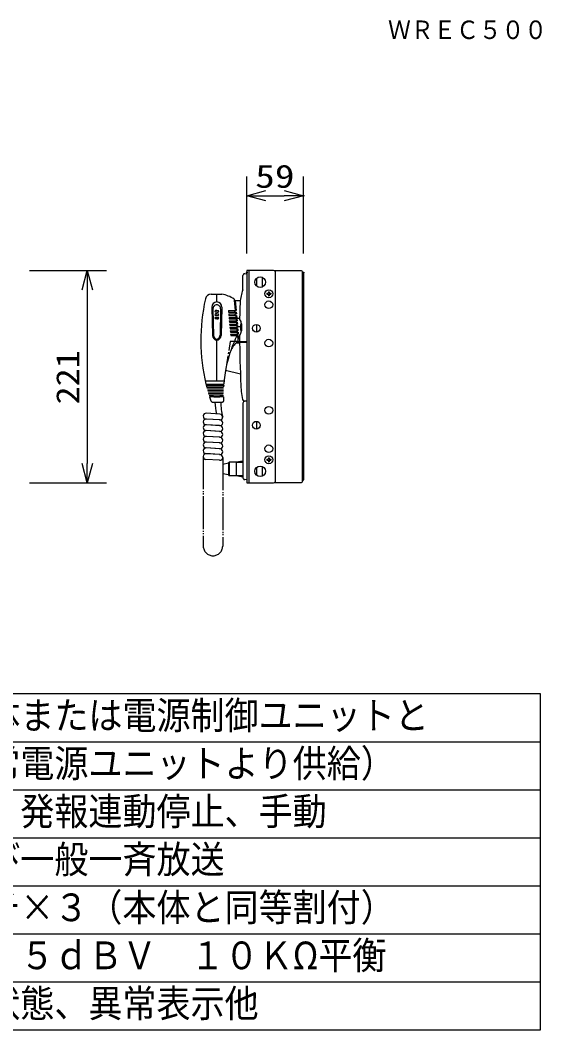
# Model space of a CAD drawing. Units: millimetres, scale not verified. Extents: x -63 to 63, y -57 to 57.
# Drawn here: x 8.3 to 62.6, y -56.5 to 48.7 of the extents above; entities that cross this region are included whole.
import ezdxf
from ezdxf.enums import TextEntityAlignment as Align

# ---------------------------------------------------------------- set-up
doc = ezdxf.new("R2010")
doc.units = ezdxf.units.MM
doc.header["$LTSCALE"] = 0.190236
doc.header["$PDMODE"] = 32
doc.header["$PDSIZE"] = 0.0951
doc.linetypes.add('CHAIN1', pattern=[8, 5, -1, 1, -1])
doc.linetypes.add('LONG_DOUBLE_CHAIN', pattern=[21.8, 18, -1, 0.6, -0.6, 0.6, -1])
for name, color, linetype in [('0-0_MOJI1', 2, 'Continuous'), ('0-1_TOUROKU', 1, 'Continuous'), ('0-2_GAIKEI', 1, 'Continuous'), ('0-3_WAKU', 3, 'Continuous'), ('0-4_SUNPO', 7, 'Continuous'), ('0-5_DEFPOINTS', 7, 'Continuous')]:
    doc.layers.add(name, color=color, linetype=linetype)
doc.styles.add('ＭＳ ゴシック', font='')
doc.styles.get('ＭＳ ゴシック').set_extended_font_data('MS Gothic')

# ---------------------------------------------------------------- blocks, each defined once
blk = doc.blocks.new('_OPEN30')
at = {"layer": '0-4_SUNPO'}
blk.add_line((0, 0), (-1, 0), dxfattribs=at)
blk.add_lwpolyline([(-1, 0.26795), (0, 0), (-1, -0.26795)], dxfattribs=at)

msp = doc.modelspace()

# ---------------------------------------------------------------- linework, layer by layer
at = {"layer": '0-2_GAIKEI', "color": 7}
for p, q in [((31.7098, 22.264), (31.9203, 22.275)), ((34.7203, 22.58), (31.9203, 22.58)), ((31.9203, 22.58), (31.9203, 0.48)), ((31.9203, 22.275), (31.9203, 15.125)), ((32.1503, 22.58), (32.1503, 0.48)), ((37.6203, 22.55), (34.8257, 22.55)), ((34.9203, 0.68), (34.9203, 22.38)), ((37.7203, 0.61), (37.7203, 22.45)), ((37.8203, 22.28), (37.8203, 11.53)), ((31.5203, 20.575), (31.5203, 22.0643)), ((37.7203, 22.08), (37.8203, 22.08)), ((31.3703, 17.0539), (31.3703, 16.2998)), ((31.9203, 15.925), (31.9203, 9.025)), ((31.2288, 15.1311), (31.9203, 15.125)), ((31.9203, 15.125), (31.2302, 15.119)), ((37.8203, 11.53), (37.8203, 0.78)), ((31.5203, 8.7715), (31.5203, 1.0158)), ((31.6287, 9.0301), (31.9203, 9.025)), ((31.9203, 8.975), (31.7168, 8.9715)), ((31.9203, 8.975), (31.9203, 8.775)), ((31.9203, 0.805), (31.7098, 0.816)), ((31.9203, 0.48), (34.7203, 0.48)), ((34.8257, 0.51), (37.6203, 0.51)), ((37.8203, 0.98), (37.7203, 0.98))]:
    msp.add_line(p, q, dxfattribs=at)
at = {"layer": '0-2_GAIKEI'}
for p, q in [((32.9203, 21.7575), (32.9203, 21.0025)), ((33.5203, 21.88), (33.5203, 20.88)), ((28.2085, 20.1149), (29.3359, 20.1149)), ((28.8059, 19.3147), (28.8059, 20.1149)), ((34.0103, 20.225), (34.0103, 20.135)), ((34.0103, 20.225), (34.1303, 20.225)), ((34.0103, 20.135), (34.1303, 20.135)), ((34.1753, 20.39), (34.2653, 20.39)), ((34.1753, 20.39), (34.1753, 20.27)), ((34.1753, 20.09), (34.1753, 19.97)), ((34.2653, 20.39), (34.2653, 20.27)), ((34.2653, 20.09), (34.2653, 19.97)), ((34.3103, 20.225), (34.4303, 20.225)), ((34.3103, 20.135), (34.4303, 20.135)), ((34.4303, 20.225), (34.4303, 20.135)), ((30.6059, 19.6149), (30.6195, 19.4649)), ((30.7203, 19.4649), (30.6195, 19.4649)), ((30.6195, 19.4649), (30.715, 18.4149)), ((30.7203, 19.4649), (30.8157, 18.4149)), ((30.7203, 19.4649), (31.2483, 19.4649)), ((34.1753, 19.97), (34.2653, 19.97)), ((28.2895, 18.7717), (28.363, 15.8317)), ((28.4047, 18.5992), (28.4738, 15.8344)), ((28.8059, 18.4149), (28.6809, 18.4149)), ((28.8059, 18.2649), (28.6809, 18.2649)), ((28.8059, 18.0649), (28.6809, 18.0649)), ((28.8059, 17.9149), (28.6809, 17.9149)), ((28.8059, 18.4149), (28.9309, 18.4149)), ((28.8059, 18.2649), (28.9309, 18.2649)), ((28.8059, 18.0649), (28.9309, 18.0649)), ((28.8059, 17.9149), (28.9309, 17.9149)), ((29.2071, 18.5992), (29.138, 15.8344)), ((29.3223, 18.7717), (29.2488, 15.8317)), ((30.0121, 18.4149), (30.0257, 18.2649)), ((30.0121, 18.4149), (30.635, 18.4149)), ((30.0257, 18.2649), (30.6486, 18.2649)), ((30.0439, 18.0649), (30.6668, 18.0649)), ((30.0439, 18.0649), (30.0576, 17.9149)), ((30.0576, 17.9149), (30.6805, 17.9149)), ((30.635, 18.4149), (30.6486, 18.2649)), ((30.635, 18.4149), (30.8157, 18.4149)), ((30.6486, 18.2649), (30.8294, 18.2649)), ((30.6668, 18.0649), (30.6805, 17.9149)), ((30.6668, 18.0649), (30.8476, 18.0649)), ((30.6805, 17.9149), (30.8612, 17.9149)), ((30.7286, 18.2649), (30.7468, 18.0649)), ((30.7605, 17.9149), (30.7786, 17.7149)), ((30.8294, 18.2649), (30.8476, 18.0649)), ((30.8612, 17.9149), (30.8794, 17.7149)), ((28.8059, 17.7149), (28.6809, 17.7149)), ((28.8059, 17.5649), (28.6809, 17.5649)), ((28.8059, 17.7149), (28.9309, 17.7149)), ((28.8059, 17.5649), (28.9309, 17.5649)), ((30.0757, 17.7149), (30.6986, 17.7149)), ((30.0757, 17.7149), (30.0894, 17.5649)), ((30.0894, 17.5649), (30.7123, 17.5649)), ((30.1076, 17.3649), (30.7305, 17.3649)), ((30.1076, 17.3649), (30.1212, 17.2149)), ((30.1212, 17.2149), (30.7441, 17.2149)), ((30.1394, 17.0149), (30.7623, 17.0149)), ((30.1394, 17.0149), (30.153, 16.8649)), ((30.153, 16.8649), (30.7759, 16.8649)), ((30.6986, 17.7149), (30.7123, 17.5649)), ((30.6986, 17.7149), (30.8794, 17.7149)), ((30.7055, 17.6399), (31.1789, 17.6399)), ((30.7123, 17.5649), (30.893, 17.5649)), ((30.7305, 17.3649), (30.7441, 17.2149)), ((30.7305, 17.3649), (30.9112, 17.3649)), ((30.7441, 17.2149), (30.9248, 17.2149)), ((30.7623, 17.0149), (30.7759, 16.8649)), ((30.7623, 17.0149), (30.943, 17.0149)), ((30.7759, 16.8649), (30.9567, 16.8649)), ((30.7923, 17.5649), (30.8105, 17.3649)), ((30.8241, 17.2149), (30.8423, 17.0149)), ((30.8559, 16.8649), (30.8741, 16.6649)), ((30.893, 17.5649), (30.9112, 17.3649)), ((30.9248, 17.2149), (30.943, 17.0149)), ((30.9567, 16.8649), (30.9748, 16.6649)), ((32.9203, 16.98), (32.9203, 16.18)), ((30.1712, 16.6649), (30.7941, 16.6649)), ((30.1712, 16.6649), (30.1848, 16.5149)), ((30.1848, 16.5149), (30.8077, 16.5149)), ((30.203, 16.3149), (30.8259, 16.3149)), ((30.203, 16.3149), (30.2167, 16.1649)), ((30.2167, 16.1649), (30.8395, 16.1649)), ((30.2348, 15.9649), (30.8577, 15.9649)), ((30.2348, 15.9649), (30.2485, 15.8149)), ((30.2485, 15.8149), (30.8714, 15.8149)), ((30.7941, 16.6649), (30.8077, 16.5149)), ((30.7941, 16.6649), (30.9748, 16.6649)), ((30.8077, 16.5149), (30.9885, 16.5149)), ((30.8259, 16.3149), (30.8395, 16.1649)), ((30.8259, 16.3149), (31.0067, 16.3149)), ((30.8395, 16.1649), (31.0203, 16.1649)), ((30.8577, 15.9649), (30.8714, 15.8149)), ((30.8577, 15.9649), (31.0385, 15.9649)), ((30.8877, 16.5149), (30.9059, 16.3149)), ((30.9195, 16.1649), (30.9377, 15.9649)), ((30.9514, 15.8149), (30.9923, 15.3649)), ((30.9657, 16.7649), (31.2687, 16.7649)), ((30.9885, 16.5149), (31.0067, 16.3149)), ((31.0203, 16.1649), (31.0385, 15.9649)), ((31.0521, 15.8149), (31.0748, 15.5649)), ((28.8059, 11.1149), (28.8059, 15.3221)), ((31.0748, 15.5649), (30.9923, 15.3649)), ((30.9923, 15.3649), (31.0059, 15.2149)), ((31.0059, 15.2149), (31.1792, 15.2149)), ((31.2288, 15.1661), (31.9203, 15.16)), ((31.9203, 15.16), (31.2302, 15.154)), ((31.2667, 11.8008), (29.709, 12.1649)), ((27.5936, 11.1149), (29.5595, 11.1149)), ((27.6742, 10.7649), (28.1305, 10.7649)), ((27.6984, 10.6649), (28.1553, 10.6649)), ((28.1305, 10.7649), (29.1059, 10.7649)), ((28.1553, 10.6649), (29.1059, 10.6649)), ((29.1059, 10.6649), (29.1059, 10.7649)), ((29.1059, 10.7649), (29.5276, 10.7649)), ((29.1059, 10.6649), (29.5201, 10.6649)), ((27.75, 10.4599), (28.2081, 10.4599)), ((27.7759, 10.3599), (28.2348, 10.3599)), ((27.831, 10.1549), (28.2912, 10.1549)), ((27.8587, 10.0549), (28.3196, 10.0549)), ((27.9174, 9.8499), (28.3797, 9.8499)), ((27.9468, 9.7499), (28.41, 9.7499)), ((28.4738, 9.5449), (28.0091, 9.5449)), ((28.2081, 10.4599), (29.1059, 10.4599)), ((28.2348, 10.3599), (29.1059, 10.3599)), ((28.2912, 10.1549), (29.1059, 10.1549)), ((28.3196, 10.0549), (29.1059, 10.0549)), ((28.3797, 9.8499), (29.1059, 9.8499)), ((28.41, 9.7499), (29.1059, 9.7499)), ((28.4738, 9.5449), (29.1059, 9.5449)), ((29.1059, 10.3599), (29.1059, 10.4599)), ((29.1059, 10.4599), (29.507, 10.4599)), ((29.1059, 10.3599), (29.5017, 10.3599)), ((29.1059, 10.0549), (29.1059, 10.1549)), ((29.1059, 10.1549), (29.493, 10.1549)), ((29.1059, 10.0549), (29.4899, 10.0549)), ((29.1059, 9.7499), (29.1059, 9.8499)), ((29.1059, 9.8499), (29.4857, 9.8499)), ((29.1059, 9.7499), (29.4848, 9.7499)), ((29.4851, 9.5449), (29.1059, 9.5449)), ((29.1059, 9.4449), (29.1059, 9.5449)), ((28.5059, 9.4449), (28.0404, 9.4449)), ((28.3657, 8.8949), (28.6154, 8.8949)), ((28.5059, 9.4449), (29.1059, 9.4449)), ((28.6154, 8.8949), (29.2154, 8.8949)), ((29.4863, 9.4449), (29.1059, 9.4449)), ((29.2154, 8.8949), (29.4006, 8.8949)), ((29.1361, 7.6323), (27.7161, 7.7219)), ((29.0983, 7.0335), (27.6783, 7.1231)), ((29.0983, 6.4323), (27.6783, 6.5219)), ((29.1361, 7.0311), (27.7161, 7.1207)), ((29.1361, 6.4299), (27.7161, 6.5195)), ((29.4172, 7.3329), (29.4191, 7.3329)), ((29.4172, 6.7317), (29.4191, 6.7317)), ((32.9203, 6.88), (32.9203, 6.08)), ((29.0983, 5.8311), (27.6783, 5.9207)), ((29.0983, 5.2299), (27.6783, 5.3195)), ((29.1361, 5.8287), (27.7161, 5.9183)), ((29.1361, 5.2275), (27.7161, 5.3171)), ((29.4172, 6.1305), (29.4191, 6.1305)), ((29.4172, 5.5293), (29.4191, 5.5293)), ((29.0983, 4.6287), (27.6783, 4.7183)), ((29.1361, 4.6263), (27.7161, 4.7159)), ((29.4172, 4.9281), (29.4191, 4.9281)), ((29.4172, 4.3269), (29.4191, 4.3269)), ((29.0983, 4.0275), (27.6783, 4.1171)), ((29.0983, 3.4263), (27.6783, 3.5159)), ((29.1361, 4.0251), (27.7161, 4.1148)), ((29.1361, 3.4239), (27.7161, 3.5136)), ((29.4172, 3.7257), (29.4191, 3.7257)), ((29.0983, 2.8251), (27.6783, 2.9147)), ((29.4172, 3.1245), (29.4191, 3.1245)), ((30.0203, 2.53), (30.0203, 1.33)), ((30.0903, 2.63), (30.0903, 1.23)), ((30.8203, 2.63), (30.0903, 2.63)), ((33.5203, 2.18), (33.5203, 1.18)), ((34.0103, 2.925), (34.1303, 2.925)), ((34.0103, 2.925), (34.0103, 2.835)), ((34.0103, 2.835), (34.1303, 2.835)), ((34.1753, 3.09), (34.1753, 2.97)), ((34.1753, 3.09), (34.2653, 3.09)), ((34.2653, 3.09), (34.2653, 2.97)), ((34.2653, 2.79), (34.2653, 2.67)), ((34.3103, 2.925), (34.4303, 2.925)), ((34.3103, 2.835), (34.4303, 2.835)), ((34.4303, 2.925), (34.4303, 2.835)), ((29.4172, 1.464), (30.0203, 1.33)), ((30.0203, 1.33), (30.0203, 1.3)), ((30.0903, 1.23), (30.8203, 1.23)), ((30.8203, 1.23), (31.5203, 1.23)), ((32.9203, 2.0575), (32.9203, 1.3025))]:
    msp.add_line(p, q, dxfattribs=at)
at = {"layer": '0-2_GAIKEI', "linetype": 'CHAIN1'}
for p, q in [((30.203, 15.2149), (29.6663, 11.9165)), ((31.0059, 15.2149), (30.203, 15.2149)), ((31.1818, 15.0149), (30.7877, 15.0149))]:
    msp.add_line(p, q, dxfattribs=at)
at = {"layer": '0-2_GAIKEI', "linetype": 'LONG_DOUBLE_CHAIN'}
for p, q in [((27.3977, 3.2331), (27.3977, -6.1156)), ((29.4172, 3.1245), (29.4172, -6.1156)), ((28.3977, -7.1156), (28.4172, -7.1156))]:
    msp.add_line(p, q, dxfattribs=at)
at = {"layer": '0-2_GAIKEI'}
for points in [[(30.0203, 2.56), (30.0203, 2.53), (29.4172, 2.396)], [(31.5203, 2.7467), (30.8203, 2.63), (31.5203, 2.63)], [(30.8203, 2.63), (30.8203, 1.23), (31.5203, 1.1133)], [(34.1753, 2.79), (34.1753, 2.67), (34.2653, 2.67)]]:
    msp.add_lwpolyline(points, dxfattribs=at)
for centre, radius in [((33.3203, 21.38), 0.55), ((34.2203, 20.18), 0.415), ((34.2203, 19.03), 0.4), ((32.9203, 16.58), 0.4), ((34.2203, 15.03), 0.4), ((34.2203, 8.03), 0.4), ((32.9203, 6.48), 0.4), ((34.2203, 4.03), 0.4), ((34.2203, 2.88), 0.415), ((33.3203, 1.68), 0.55)]:
    msp.add_circle(centre, radius, dxfattribs=at)
at = {"layer": '0-2_GAIKEI', "color": 7}
for centre, radius, start, end in [((31.7203, 22.0643), 0.2, 93, 180), ((34.7203, 22.38), 0.2, 0, 90), ((37.6203, 22.45), 0.1, 360, 90), ((37.7203, 22.28), 0.1, 0, 90), ((35.2336, 19.088), 4, 158.17645, 176.99308), ((81.1704, 16.675), 50.0001, 176.99308, 179.03523), ((31.2274, 17.5161), 0.05, 179.03523, 225.31557), ((30.7703, 17.0539), 0.6, 0, 45.31557), ((32.422, 16.6778), 1.1545, 157.97285, 180), ((31.3981, 17.092), 0.05, 130.81929, 157.97285), ((31.2231, 15.8335), 0.05, 134.16023, 180.38588), ((156.1705, 16.675), 125.0002, 180.38588, 180.68507), ((30.7703, 16.2998), 0.6, 314.16023, 0), ((32.422, 16.6778), 1.1545, 180, 202.02715), ((31.3981, 16.2635), 0.05, 202.02715, 229.49251), ((31.2292, 15.1811), 0.05, 180.68507, 269.5), ((31.2306, 15.069), 0.05, 90.5, 180.73646), ((156.1705, 16.675), 125.0002, 180.73646, 183.0672), ((35.3436, 10.2006), 4, 183.0672, 195.37171), ((31.6314, 9.1801), 0.15, 195.37171, 269), ((31.7203, 8.7715), 0.2, 91, 180), ((31.7203, 1.0158), 0.2, 180, 267), ((34.7203, 0.68), 0.2, 270, 0), ((37.6203, 0.61), 0.1, 270, 0), ((37.7203, 0.78), 0.1, 270, 0)]:
    msp.add_arc(centre, radius, start, end, dxfattribs=at)
at = {"layer": '0-2_GAIKEI'}
for centre, radius, start, end in [((28.2085, 19.5149), 0.6, 90, 167.16041), ((28.9007, 17.1466), 3, 55.36164, 81.65917), ((34.1303, 20.27), 0.045, 270, 0), ((34.1303, 20.09), 0.045, 0, 90), ((34.3103, 20.27), 0.045, 180, 270), ((34.3103, 20.09), 0.045, 90, 180), ((46.6359, 15.3149), 19.5, 167.16041, 193.4934), ((28.8193, 18.7849), 0.53, 91.45045, 181.4321), ((28.8102, 18.6094), 0.4056, 90.60026, 181.43208), ((28.7925, 18.7849), 0.53, 358.5679, 88.54955), ((28.8017, 18.6094), 0.4056, 358.56792, 89.39974), ((28.6809, 18.3399), 0.075, 90, 270), ((28.6809, 17.9899), 0.075, 90, 270), ((28.9309, 18.3399), 0.075, 270, 90), ((28.9309, 17.9899), 0.075, 270, 90), ((28.6809, 17.6399), 0.075, 90, 270), ((28.9309, 17.6399), 0.075, 270, 90), ((31.2274, 17.5511), 0.05, 179.03523, 225.31557), ((28.8928, 15.8449), 0.53, 181.4321, 260.56133), ((28.8928, 15.8449), 0.4191, 181.4321, 260.56133), ((28.719, 15.8449), 0.4191, 279.43867, 358.5679), ((28.719, 15.8449), 0.53, 279.43867, 358.5679), ((43.4846, 9.668), 14, 152.82711, 160.48405), ((156.1705, 16.71), 125.0002, 180.38588, 180.68507), ((32.9212, 12.9058), 3, 129.67398, 151.33409), ((31.2292, 15.2161), 0.05, 180.68507, 269.5), ((31.2306, 15.104), 0.05, 90.5, 180.73646), ((43.4846, 9.668), 14, 160.48405, 175.50614), ((46.6359, 15.3149), 19.5, 193.79576, 194.41683), ((46.6359, 15.3149), 19.0566, 193.81351, 194.12334), ((43.4846, 9.668), 14, 175.91654, 176.75724), ((46.6359, 15.3149), 19.0566, 194.75981, 195.07095), ((46.6359, 15.3149), 19.0566, 195.71024, 196.0228), ((46.6359, 15.3149), 19.0566, 196.66512, 196.97922), ((46.6359, 15.3149), 19.0566, 197.62479, 197.94054), ((46.6359, 15.3149), 19.5, 197.51922, 198.80085), ((28.3657, 9.0949), 0.2, 198.80085, 270), ((34.1011, 8.9301), 5.4859, 180.36741, 193.43272), ((35.6645, 8.934), 6.4493, 180.34746, 194.37485), ((29.4006, 8.9949), 0.1, 270, 2.73607), ((43.4846, 9.668), 14, 180.91295, 182.73607), ((27.6972, 7.4225), 0.3, 176.38806, 266.38806), ((27.6972, 7.4225), 0.3, 86.38806, 176.38806), ((29.1172, 7.3329), 0.3, 356.38806, 86.38806), ((27.6972, 6.8213), 0.3, 176.38806, 266.38806), ((27.6972, 6.8213), 0.3, 86.38806, 176.38806), ((27.6972, 6.2201), 0.3, 86.38806, 176.38806), ((29.1172, 7.3329), 0.3, 266.38806, 353.96519), ((29.1172, 6.7317), 0.3, 266.38806, 356.38806), ((29.1172, 6.7317), 0.3, 356.38806, 86.38806), ((29.1172, 6.1305), 0.3, 356.38806, 86.38806), ((29.1172, 7.3329), 0.3, 353.96519, 356.38806), ((27.6972, 6.2201), 0.3, 176.38806, 266.38806), ((27.6972, 5.6189), 0.3, 176.38806, 266.38806), ((27.6972, 5.6189), 0.3, 86.38806, 176.38806), ((27.6972, 5.0177), 0.3, 86.38806, 176.38806), ((29.1172, 6.1305), 0.3, 266.38806, 356.38806), ((29.1172, 5.5293), 0.3, 266.38806, 356.38806), ((29.1172, 5.5293), 0.3, 356.38806, 86.38806), ((27.6972, 5.0177), 0.3, 176.38806, 266.38806), ((27.6972, 4.4165), 0.3, 176.38806, 266.38806), ((27.6972, 4.4165), 0.3, 86.38806, 176.38806), ((29.1172, 4.9281), 0.3, 266.38806, 356.38806), ((29.1172, 4.3269), 0.3, 266.38806, 356.38806), ((29.1172, 4.9281), 0.3, 356.38806, 86.38806), ((29.1172, 4.3269), 0.3, 356.38806, 86.38806), ((27.6972, 3.8153), 0.3, 176.38806, 266.38806), ((27.6972, 3.2142), 0.3, 176.38806, 266.38806), ((27.6972, 3.8153), 0.3, 86.38806, 176.38806), ((27.6972, 3.2142), 0.3, 86.38806, 176.38806), ((29.1172, 3.7257), 0.3, 266.38806, 356.38806), ((29.1172, 3.7257), 0.3, 356.38806, 86.38806), ((29.1172, 3.1245), 0.3, 356.38806, 86.38806), ((29.1172, 3.1245), 0.3, 266.38806, 356.38806), ((30.0903, 2.56), 0.07, 90, 180), ((34.1303, 2.97), 0.045, 270, 0), ((34.1303, 2.79), 0.045, 0, 90), ((34.3103, 2.97), 0.045, 180, 270), ((34.3103, 2.79), 0.045, 90, 180), ((30.0903, 1.3), 0.07, 180, 270)]:
    msp.add_arc(centre, radius, start, end, dxfattribs=at)
at = {"layer": '0-2_GAIKEI', "linetype": 'LONG_DOUBLE_CHAIN'}
for centre, start, end in [((28.3977, -6.1156), 180, 270), ((28.4172, -6.1156), 270, 0)]:
    msp.add_arc(centre, 1, start, end, dxfattribs=at)
at = {"layer": '0-3_WAKU'}
for p, q in [((9.3173, 22.58), (17.3174, 22.58)), ((15.3173, 20.58), (15.3173, 2.48)), ((9.3173, 0.48), (17.3174, 0.48))]:
    msp.add_line(p, q, dxfattribs=at)
at = {"layer": '0-3_WAKU', "color": 4}
for p, q in [((62.5001, -21.5), (-62.5001, -21.5)), ((62.5001, -56.5001), (62.5001, -21.5)), ((-62.5001, -56.5001), (62.5001, -56.5001))]:
    msp.add_line(p, q, dxfattribs=at)
at = {"layer": '0-3_WAKU', "color": 1}
for p, q in [((-62.5001, -26.5), (62.5001, -26.5)), ((-62.5001, -31.5001), (62.5001, -31.5001)), ((-62.5001, -36.5001), (62.5001, -36.5001)), ((-62.5001, -41.5001), (62.5001, -41.5001)), ((-62.5001, -46.5001), (62.5001, -46.5001)), ((-62.5001, -51.5001), (62.5001, -51.5001))]:
    msp.add_line(p, q, dxfattribs=at)
at = {"layer": '0-4_SUNPO', "color": 3}
for p, q in [((31.9203, 24.38), (31.9203, 32.3801)), ((37.8203, 24.38), (37.8203, 32.3801)), ((33.9203, 30.38), (35.8203, 30.38))]:
    msp.add_line(p, q, dxfattribs=at)
at = {"layer": '0-4_SUNPO'}
msp.add_point((15.3173, 0.48), dxfattribs=at)
at = {"layer": '0-5_DEFPOINTS'}
for p in [(37.8203, 30.38), (31.9203, 22.38), (37.8203, 22.38)]:
    msp.add_point(p, dxfattribs=at)

# ---------------------------------------------------------------- block references
at = {"layer": '0-3_WAKU', "xscale": 2, "yscale": 2}
for p, rotation in [((15.3173, 22.58), 90), ((15.3173, 0.48), 270)]:
    msp.add_blockref('_OPEN30', p, dxfattribs=dict(at, rotation=rotation))
at = {"layer": '0-4_SUNPO', "xscale": 2, "yscale": 2, "rotation": 180}
msp.add_blockref('_OPEN30', (31.9203, 30.38), dxfattribs=at)
at = {"layer": '0-4_SUNPO', "xscale": 2, "yscale": 2}
msp.add_blockref('_OPEN30', (37.8203, 30.38), dxfattribs=at)

# ---------------------------------------------------------------- texts
at = {"layer": '0-0_MOJI1', "style": 'ＭＳ ゴシック', "width": 0.9}
for s, p in [('ＤＣ２４Ｖ（本体または電源制御ユニットと', (-20, -26.0552)), ('\u3000\u3000\u3000\u3000\u3000\u3000非常電源ユニットより供給）', (-20, -31.0552)), ('連動、連動一斉、発報連動停止、手動', (-20, -36.0552)), ('２０局\u3000優先及び一般一斉放送', (-20, -41.0552)), ('緊急放送スイッチ×３（本体と同等割付）', (-20, -46.0552)), ('－２ｄＢＶ／－６５ｄＢＶ\u3000１０ＫΩ平衡', (-20, -51.0552)), ('放送手順、放送状態、異常表示他', (-20, -56.0552))]:
    msp.add_text(s, height=2.887, dxfattribs=at).set_placement(p, align=Align.BOTTOM_LEFT)
at = {"layer": '0-1_TOUROKU', "style": 'ＭＳ ゴシック', "width": 0.9}
msp.add_text('ＷＲＥＣ５００', height=1.925, dxfattribs=at).set_placement((46.6334, 46.13), align=Align.BOTTOM_LEFT)
at = {"layer": '0-3_WAKU', "style": 'ＭＳ ゴシック', "width": 1.15}
msp.add_text('221', height=2.406, rotation=90, dxfattribs=at).set_placement((15.2078, 8.6429), align=Align.BOTTOM_LEFT)
at = {"layer": '0-4_SUNPO', "color": 3, "style": 'ＭＳ ゴシック', "width": 1.25}
msp.add_text('59', height=2.406, dxfattribs=at).set_placement((32.8034, 30.4896), align=Align.BOTTOM_LEFT)

doc.saveas('drawing.dxf')
